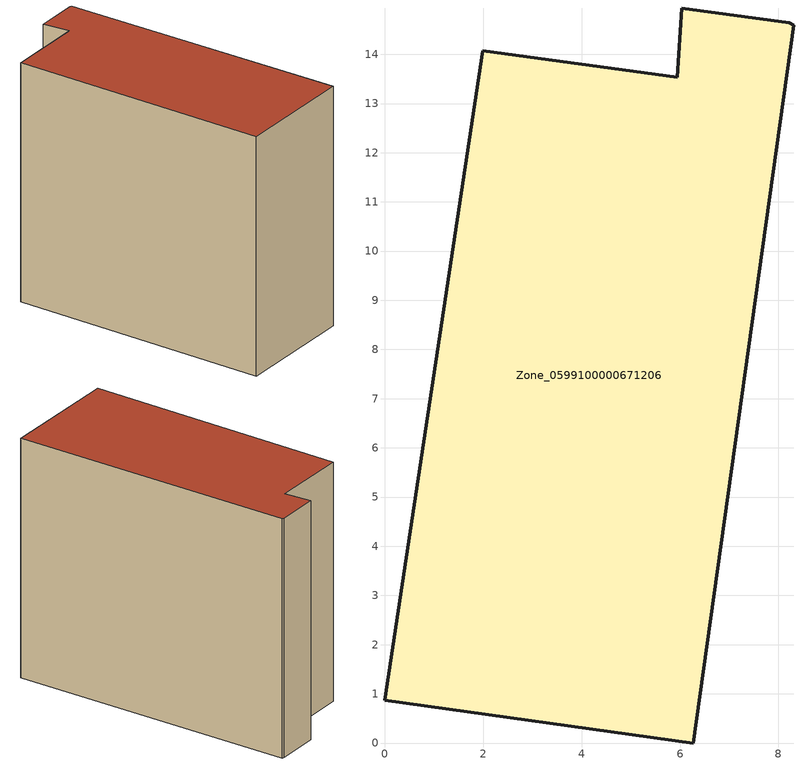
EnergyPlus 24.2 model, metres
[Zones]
Zone_0599100000671206
 floor ground (C_G): 6.26,0 0,0.87 1.99,14.07 5.95,13.53 6.04,14.94 8.22,14.64 8.31,14.59 z0
 wall outside (C_F): 8.31,14.59 8.22,14.64 6.04,14.94 5.95,13.53 1.99,14.07 0,0.87 6.26,0 8.31,14.59 z0:12.42
 roof outside (C_R): 5.95,13.53 1.99,14.07 0,0.87 6.26,0 8.31,14.59 8.22,14.64 6.04,14.94 z12.42
[BUILDING]
Pand.0599100000671206: North Axis=0; Terrain=City; Loads Convergence Tolerance Value=0.04; Temperature Convergence Tolerance Value=0.4; Solar Distribution=FullExterior; Maximum Number of Warmup Days=25; Minimum Number of Warmup Days=1
[Site:Location]
Rotterdam.The.Hague.AP_ZH_NLD Design_Conditions: Latitude=51.96; Longitude=4.45; Time Zone=1; Elevation=-4.5
[SITE:GROUNDTEMPERATURE:BUILDINGSURFACE]
18, 18, 18, 18, 18, 18, 18, 18, 18, 18, 18, 18
[MATERIAL] Thermal Absorptance=0.9; Solar Absorptance=0.7; Visible Absorptance=0.7
Name | Roughness | Thickness | Conductivity | Density | Specific Heat
G.TI.1946 | MediumSmooth | 0.15 | 1 | 540 | 1210
F.TI.1946 | Rough | 0.3 | 0.857143 | 1920 | 840
R.TI.1946 | MediumRough | 0.2 | 0.1 | 1500 | 1000
[CONSTRUCTION]
C_G: G.TI.1946
C_F: F.TI.1946
C_R: R.TI.1946
[ZONE]
Zone_0599100000671206: Type=1; Multiplier=1; Ceiling Height=Autocalculate; Volume=Autocalculate; Floor Area=autocalculate; Part of Total Floor Area=Yes
[ZONEINFILTRATION:DESIGNFLOWRATE]
Infil_Zone_0599100000671206: Zone or ZoneList or Space or SpaceList=Zone_0599100000671206; Schedule=AlwaysOn; Design Flow Rate Calculation Method=Flow/Area; Flow Rate per Floor Area=0.003; Constant Term Coefficient=1; Temperature Term Coefficient=0; Velocity Term Coefficient=0; Velocity Squared Term Coefficient=0
[HVACTEMPLATE:ZONE:IDEALLOADSAIRSYSTEM]
Zone_0599100000671206: Maximum Heating Supply Air Temperature=50; Minimum Cooling Supply Air Temperature=13; Maximum Heating Supply Air Humidity Ratio=0.0156; Minimum Cooling Supply Air Humidity Ratio=0.0077; Heating Limit=NoLimit; Cooling Limit=NoLimit; Dehumidification Control Type=ConstantSensibleHeatRatio; Cooling Sensible Heat Ratio=0.7; Dehumidification Setpoint=60; Humidification Control Type=None; Humidification Setpoint=30; Outdoor Air Method=None; Outdoor Air Flow Rate per Person=0.00944; Outdoor Air Flow Rate per Zone Floor Area=0; Outdoor Air Flow Rate per Zone=0; Demand Controlled Ventilation Type=None; Outdoor Air Economizer Type=NoEconomizer; Heat Recovery Type=None; Sensible Heat Recovery Effectiveness=0.7; Latent Heat Recovery Effectiveness=0.65
[ZONECONTROL:THERMOSTAT]
ThermostatControl_Zone_0599100000671206: Zone or ZoneList=Zone_0599100000671206; Control Type Schedule=DualSetpointControlType; Control 1=Thermostat_Zone_0599100000671206; Temperature Difference Between Cutout And Setpoint=0
[THERMOSTATSETPOINT:DUALSETPOINT]
Thermostat_Zone_0599100000671206: Heating Setpoint Temperature Schedule=HeatingSetpoint_Zone_0599100000671206; Cooling Setpoint Temperature Schedule=CoolingSetpoint_Zone_0599100000671206
[SCHEDULE:COMPACT]
HeatingSetpoint_Zone_0599100000671206: Through: 12/31, For: AllDays, Until: 24:00, 21
CoolingSetpoint_Zone_0599100000671206: Through: 12/31, For: AllDays, Until: 24:00, 24
DualSetpointControlType: Through: 12/31, For: AllDays, Until: 24:00, 4
AlwaysOn: Through: 12/31, For: AllDays, Until: 24:00, 1
